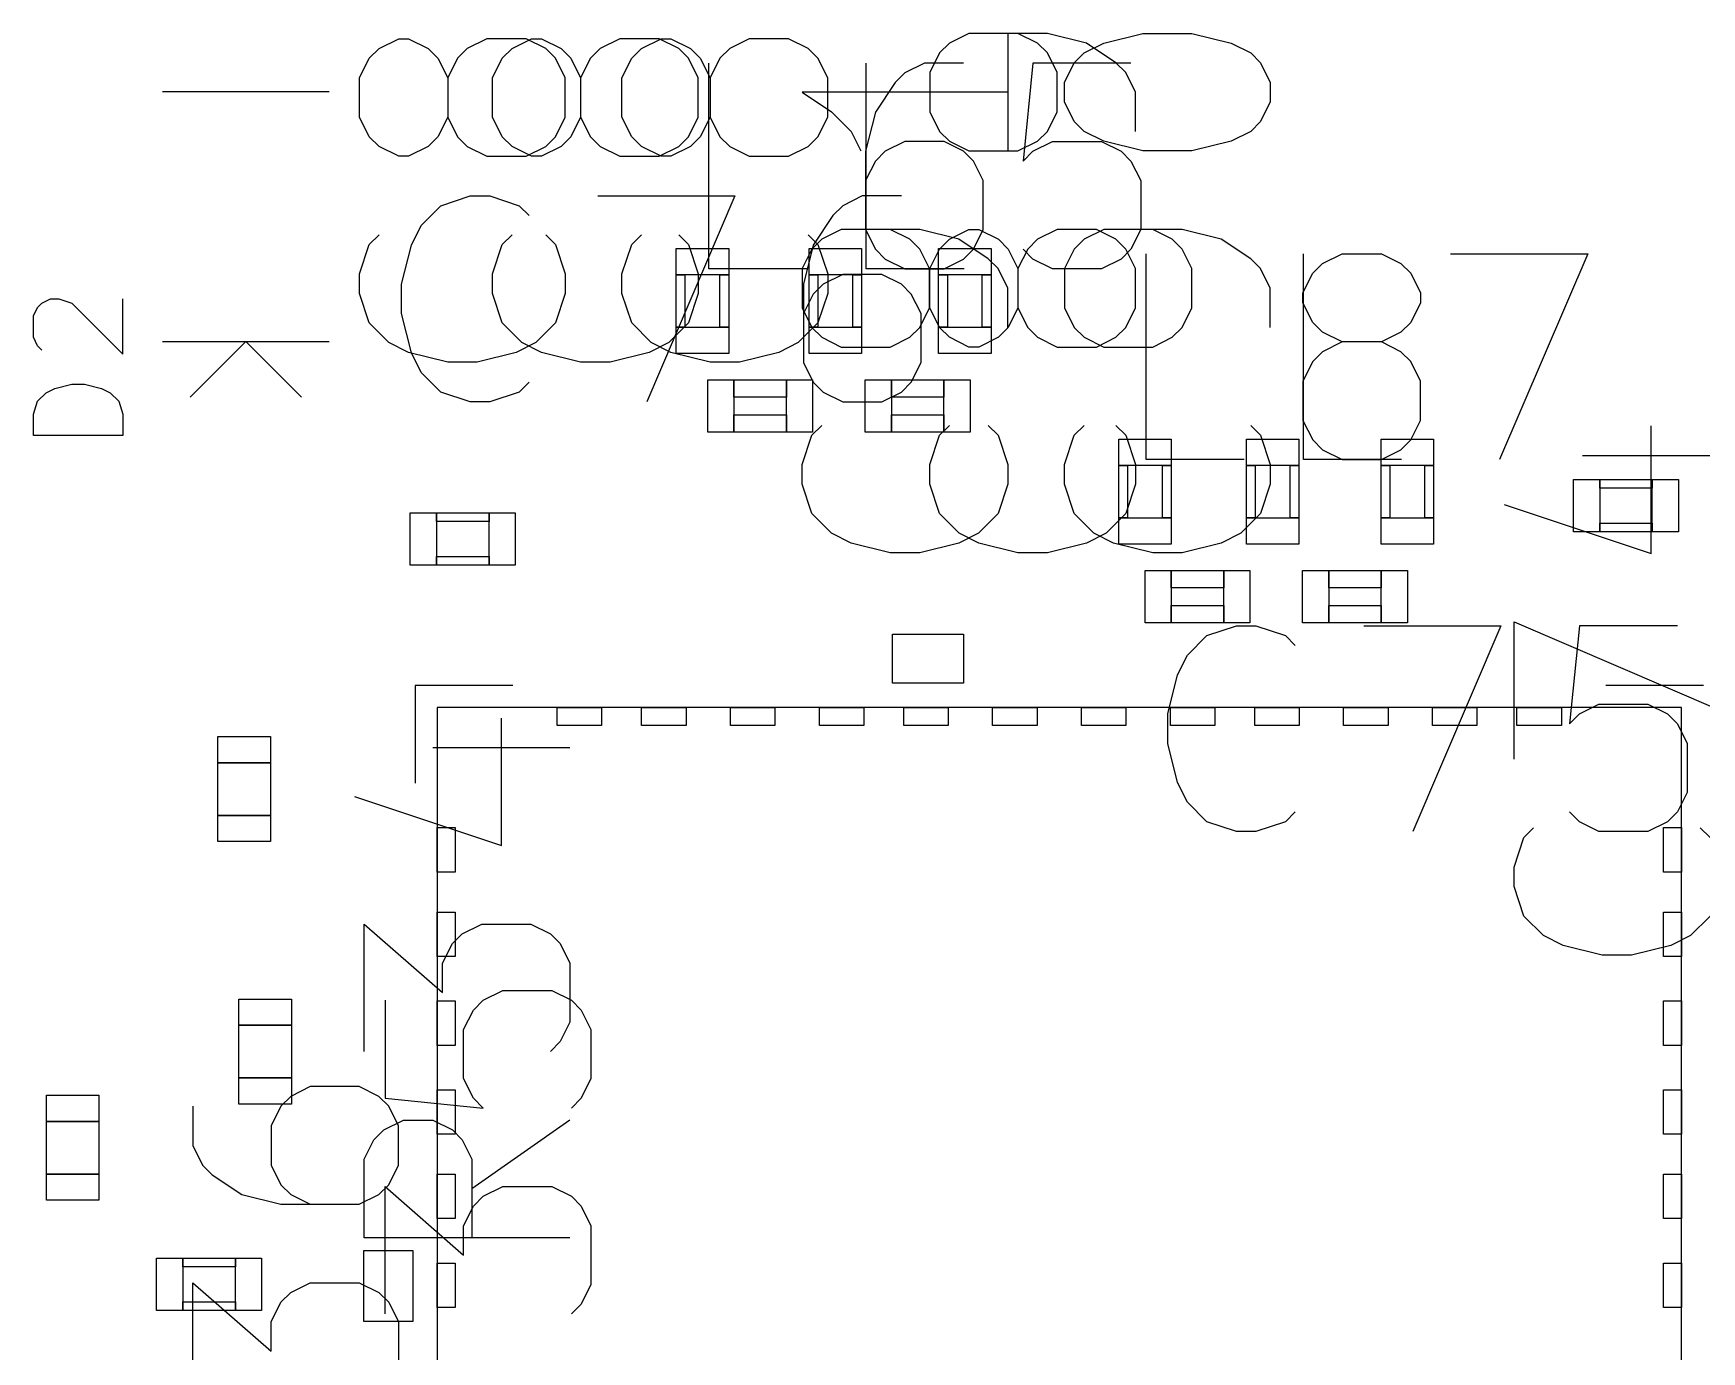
# Model space of a CAD drawing. Header units: millimetres. Extents: x 0 to 100, y 0 to 100.
# Drawn here: x 55.62 to 65.15, y 54.99 to 62.53 of the extents above; entities that cross this region are included whole.
import ezdxf

# ---------------------------------------------------------------- set-up
doc = ezdxf.new("R2010")
doc.units = ezdxf.units.MM
doc.layers.add('F.Fab', color=9, linetype='CONTINUOUS', true_color=0xafafaf)
doc.layers.add('F.Silkscreen', color=41, linetype='CONTINUOUS', true_color=0xf2eda1)

msp = doc.modelspace()

# ---------------------------------------------------------------- linework, layer by layer
at = {"layer": 'F.Fab', "linetype": 'CONTINUOUS'}
for p, q in [((59.29, 61.15), (59.29, 61.3)), ((59.29, 61.3), (59.59, 61.3)), ((59.59, 61.3), (59.59, 61.15)), ((60.05, 61.15), (60.05, 61.3)), ((60.05, 61.3), (60.35, 61.3)), ((60.35, 61.3), (60.35, 61.15)), ((60.79, 61.15), (60.79, 61.3)), ((60.79, 61.3), (61.09, 61.3)), ((61.09, 61.3), (61.09, 61.15)), ((59.29, 60.85), (59.29, 61.15)), ((59.29, 61.15), (59.34, 61.15)), ((59.59, 61.15), (59.29, 61.15)), ((59.34, 61.15), (59.34, 60.85)), ((59.54, 60.85), (59.54, 61.15)), ((59.54, 61.15), (59.59, 61.15)), ((59.59, 61.15), (59.59, 60.85)), ((60.05, 60.85), (60.05, 61.15)), ((60.05, 61.15), (60.1, 61.15)), ((60.35, 61.15), (60.05, 61.15)), ((60.1, 61.15), (60.1, 60.85)), ((60.3, 60.85), (60.3, 61.15)), ((60.3, 61.15), (60.35, 61.15)), ((60.35, 61.15), (60.35, 60.85)), ((60.79, 60.85), (60.79, 61.15)), ((60.79, 61.15), (60.84, 61.15)), ((61.09, 61.15), (60.79, 61.15)), ((60.84, 61.15), (60.84, 60.85)), ((61.04, 60.85), (61.04, 61.15)), ((61.04, 61.15), (61.09, 61.15)), ((61.09, 61.15), (61.09, 60.85)), ((59.34, 60.85), (59.29, 60.85)), ((59.29, 60.7), (59.29, 60.85)), ((59.29, 60.85), (59.59, 60.85)), ((59.59, 60.85), (59.54, 60.85)), ((59.59, 60.85), (59.59, 60.7)), ((60.1, 60.85), (60.05, 60.85)), ((60.05, 60.7), (60.05, 60.85)), ((60.05, 60.85), (60.35, 60.85)), ((60.35, 60.85), (60.3, 60.85)), ((60.35, 60.85), (60.35, 60.7)), ((60.84, 60.85), (60.79, 60.85)), ((60.79, 60.7), (60.79, 60.85)), ((60.79, 60.85), (61.09, 60.85)), ((61.09, 60.85), (61.04, 60.85)), ((61.09, 60.85), (61.09, 60.7)), ((56.35375, 60.76875), (56.83, 60.76875)), ((56.83, 60.76875), (56.5125, 60.45125)), ((56.83, 60.76875), (57.1475, 60.45125)), ((56.83, 60.76875), (57.30625, 60.76875)), ((59.59, 60.7), (59.29, 60.7)), ((60.35, 60.7), (60.05, 60.7)), ((61.09, 60.7), (60.79, 60.7)), ((59.47, 60.25), (59.47, 60.55)), ((59.47, 60.55), (59.62, 60.55)), ((59.62, 60.55), (59.62, 60.25)), ((59.62, 60.45), (59.62, 60.55)), ((59.62, 60.55), (59.92, 60.55)), ((59.92, 60.55), (59.92, 60.45)), ((59.92, 60.25), (59.92, 60.55)), ((59.92, 60.55), (60.07, 60.55)), ((60.07, 60.55), (60.07, 60.25)), ((60.37, 60.25), (60.37, 60.55)), ((60.37, 60.55), (60.52, 60.55)), ((60.52, 60.55), (60.52, 60.25)), ((60.52, 60.45), (60.52, 60.55)), ((60.52, 60.55), (60.82, 60.55)), ((60.82, 60.55), (60.82, 60.45)), ((60.82, 60.25), (60.82, 60.55)), ((60.82, 60.55), (60.97, 60.55)), ((60.97, 60.55), (60.97, 60.25)), ((59.92, 60.45), (59.62, 60.45)), ((60.82, 60.45), (60.52, 60.45)), ((59.62, 60.25), (59.62, 60.35)), ((59.62, 60.35), (59.92, 60.35)), ((59.92, 60.35), (59.92, 60.25)), ((60.52, 60.25), (60.52, 60.35)), ((60.52, 60.35), (60.82, 60.35)), ((60.82, 60.35), (60.82, 60.25)), ((59.62, 60.25), (59.47, 60.25)), ((59.92, 60.25), (59.62, 60.25)), ((60.07, 60.25), (59.92, 60.25)), ((60.52, 60.25), (60.37, 60.25)), ((60.82, 60.25), (60.52, 60.25)), ((60.97, 60.25), (60.82, 60.25)), ((61.82, 60.06), (61.82, 60.21)), ((61.82, 60.21), (62.12, 60.21)), ((62.12, 60.21), (62.12, 60.06)), ((62.55, 60.06), (62.55, 60.21)), ((62.55, 60.21), (62.85, 60.21)), ((62.85, 60.21), (62.85, 60.06)), ((63.32, 60.06), (63.32, 60.21)), ((63.32, 60.21), (63.62, 60.21)), ((63.62, 60.21), (63.62, 60.06)), ((61.82, 59.76), (61.82, 60.06)), ((61.82, 60.06), (61.87, 60.06)), ((62.12, 60.06), (61.82, 60.06)), ((61.87, 60.06), (61.87, 59.76)), ((62.07, 59.76), (62.07, 60.06)), ((62.07, 60.06), (62.12, 60.06)), ((62.12, 60.06), (62.12, 59.76)), ((62.55, 59.76), (62.55, 60.06)), ((62.55, 60.06), (62.6, 60.06)), ((62.85, 60.06), (62.55, 60.06)), ((62.6, 60.06), (62.6, 59.76)), ((62.8, 59.76), (62.8, 60.06)), ((62.8, 60.06), (62.85, 60.06)), ((62.85, 60.06), (62.85, 59.76)), ((63.32, 59.76), (63.32, 60.06)), ((63.32, 60.06), (63.37, 60.06)), ((63.62, 60.06), (63.32, 60.06)), ((63.37, 60.06), (63.37, 59.76)), ((63.57, 59.76), (63.57, 60.06)), ((63.57, 60.06), (63.62, 60.06)), ((63.62, 60.06), (63.62, 59.76)), ((64.42, 59.68), (64.42, 59.98)), ((64.42, 59.98), (64.57, 59.98)), ((64.57, 59.98), (64.57, 59.68)), ((64.57, 59.93), (64.57, 59.98)), ((64.57, 59.98), (64.87, 59.98)), ((64.87, 59.93), (64.57, 59.93)), ((64.87, 59.98), (64.87, 59.93)), ((64.87, 59.68), (64.87, 59.98)), ((64.87, 59.98), (65.02, 59.98)), ((65.02, 59.98), (65.02, 59.68)), ((57.77, 59.49), (57.77, 59.79)), ((57.77, 59.79), (57.92, 59.79)), ((57.92, 59.79), (57.92, 59.49)), ((57.92, 59.74), (57.92, 59.79)), ((57.92, 59.79), (58.22, 59.79)), ((58.22, 59.74), (57.92, 59.74)), ((58.22, 59.79), (58.22, 59.74)), ((58.22, 59.49), (58.22, 59.79)), ((58.22, 59.79), (58.37, 59.79)), ((58.37, 59.79), (58.37, 59.49)), ((61.87, 59.76), (61.82, 59.76)), ((61.82, 59.61), (61.82, 59.76)), ((61.82, 59.76), (62.12, 59.76)), ((62.12, 59.76), (62.07, 59.76)), ((62.12, 59.76), (62.12, 59.61)), ((62.6, 59.76), (62.55, 59.76)), ((62.55, 59.61), (62.55, 59.76)), ((62.55, 59.76), (62.85, 59.76)), ((62.85, 59.76), (62.8, 59.76)), ((62.85, 59.76), (62.85, 59.61)), ((63.37, 59.76), (63.32, 59.76)), ((63.32, 59.61), (63.32, 59.76)), ((63.32, 59.76), (63.62, 59.76)), ((63.62, 59.76), (63.57, 59.76)), ((63.62, 59.76), (63.62, 59.61)), ((64.57, 59.68), (64.57, 59.73)), ((64.57, 59.73), (64.87, 59.73)), ((64.87, 59.73), (64.87, 59.68)), ((62.12, 59.61), (61.82, 59.61)), ((62.85, 59.61), (62.55, 59.61)), ((63.62, 59.61), (63.32, 59.61)), ((64.57, 59.68), (64.42, 59.68)), ((64.87, 59.68), (64.57, 59.68)), ((65.02, 59.68), (64.87, 59.68)), ((57.92, 59.49), (57.92, 59.54)), ((57.92, 59.54), (58.22, 59.54)), ((58.22, 59.54), (58.22, 59.49)), ((57.92, 59.49), (57.77, 59.49)), ((58.22, 59.49), (57.92, 59.49)), ((58.37, 59.49), (58.22, 59.49)), ((61.97, 59.16), (61.97, 59.46)), ((61.97, 59.46), (62.12, 59.46)), ((62.12, 59.46), (62.12, 59.16)), ((62.12, 59.36), (62.12, 59.46)), ((62.12, 59.46), (62.42, 59.46)), ((62.42, 59.46), (62.42, 59.36)), ((62.42, 59.16), (62.42, 59.46)), ((62.42, 59.46), (62.57, 59.46)), ((62.57, 59.46), (62.57, 59.16)), ((62.87, 59.16), (62.87, 59.46)), ((62.87, 59.46), (63.02, 59.46)), ((63.02, 59.46), (63.02, 59.16)), ((63.02, 59.36), (63.02, 59.46)), ((63.02, 59.46), (63.32, 59.46)), ((63.32, 59.46), (63.32, 59.36)), ((63.32, 59.16), (63.32, 59.46)), ((63.32, 59.46), (63.47, 59.46)), ((63.47, 59.46), (63.47, 59.16)), ((62.42, 59.36), (62.12, 59.36)), ((63.32, 59.36), (63.02, 59.36)), ((62.12, 59.16), (62.12, 59.26)), ((62.12, 59.26), (62.42, 59.26)), ((62.42, 59.26), (62.42, 59.16)), ((63.02, 59.16), (63.02, 59.26)), ((63.02, 59.26), (63.32, 59.26)), ((63.32, 59.26), (63.32, 59.16)), ((62.12, 59.16), (61.97, 59.16)), ((62.42, 59.16), (62.12, 59.16)), ((62.57, 59.16), (62.42, 59.16)), ((63.02, 59.16), (62.87, 59.16)), ((63.32, 59.16), (63.02, 59.16)), ((63.47, 59.16), (63.32, 59.16)), ((57.924, 58.676), (57.924, 51.564)), ((65.036, 58.676), (57.924, 58.676)), ((58.6098, 58.676), (58.8638, 58.676)), ((58.6098, 58.5744), (58.6098, 58.676)), ((58.8638, 58.676), (58.8638, 58.5744)), ((59.0924, 58.676), (59.3464, 58.676)), ((59.0924, 58.5744), (59.0924, 58.676)), ((59.3464, 58.676), (59.3464, 58.5744)), ((59.6004, 58.676), (59.8544, 58.676)), ((59.6004, 58.5744), (59.6004, 58.676)), ((59.8544, 58.676), (59.8544, 58.5744)), ((60.1084, 58.676), (60.3624, 58.676)), ((60.1084, 58.5744), (60.1084, 58.676)), ((60.3624, 58.676), (60.3624, 58.5744)), ((60.591, 58.676), (60.845, 58.676)), ((60.591, 58.5744), (60.591, 58.676)), ((60.845, 58.676), (60.845, 58.5744)), ((61.099, 58.676), (61.353, 58.676)), ((61.099, 58.5744), (61.099, 58.676)), ((61.353, 58.676), (61.353, 58.5744)), ((61.607, 58.676), (61.861, 58.676)), ((61.607, 58.5744), (61.607, 58.676)), ((61.861, 58.676), (61.861, 58.5744)), ((62.115, 58.676), (62.369, 58.676)), ((62.115, 58.5744), (62.115, 58.676)), ((62.369, 58.676), (62.369, 58.5744)), ((62.5976, 58.676), (62.8516, 58.676)), ((62.5976, 58.5744), (62.5976, 58.676)), ((62.8516, 58.676), (62.8516, 58.5744)), ((63.1056, 58.676), (63.3596, 58.676)), ((63.1056, 58.5744), (63.1056, 58.676)), ((63.3596, 58.676), (63.3596, 58.5744)), ((63.6136, 58.676), (63.8676, 58.676)), ((63.6136, 58.5744), (63.6136, 58.676)), ((63.8676, 58.676), (63.8676, 58.5744)), ((64.0962, 58.676), (64.3502, 58.676)), ((64.0962, 58.5744), (64.0962, 58.676)), ((64.3502, 58.676), (64.3502, 58.5744)), ((65.036, 51.564), (65.036, 58.676)), ((58.8638, 58.5744), (58.6098, 58.5744)), ((59.3464, 58.5744), (59.0924, 58.5744)), ((59.8544, 58.5744), (59.6004, 58.5744)), ((60.3624, 58.5744), (60.1084, 58.5744)), ((60.845, 58.5744), (60.591, 58.5744)), ((61.353, 58.5744), (61.099, 58.5744)), ((61.861, 58.5744), (61.607, 58.5744)), ((62.369, 58.5744), (62.115, 58.5744)), ((62.8516, 58.5744), (62.5976, 58.5744)), ((63.3596, 58.5744), (63.1056, 58.5744)), ((63.8676, 58.5744), (63.6136, 58.5744)), ((64.3502, 58.5744), (64.0962, 58.5744)), ((56.67, 58.36), (56.67, 58.51)), ((56.67, 58.51), (56.97, 58.51)), ((56.97, 58.51), (56.97, 58.36)), ((56.97, 58.36), (56.67, 58.36)), ((56.67, 57.91), (56.67, 58.06)), ((56.67, 58.06), (56.97, 58.06)), ((56.97, 58.06), (56.97, 57.91)), ((57.924, 57.9902), (58.0256, 57.9902)), ((57.924, 57.7362), (57.924, 57.9902)), ((58.0256, 57.9902), (58.0256, 57.7362)), ((64.9344, 57.9902), (65.036, 57.9902)), ((64.9344, 57.7362), (64.9344, 57.9902)), ((65.036, 57.9902), (65.036, 57.7362)), ((56.97, 57.91), (56.67, 57.91)), ((58.0256, 57.7362), (57.924, 57.7362)), ((65.036, 57.7362), (64.9344, 57.7362)), ((57.924, 57.5076), (58.0256, 57.5076)), ((57.924, 57.2536), (57.924, 57.5076)), ((58.0256, 57.5076), (58.0256, 57.2536)), ((64.9344, 57.5076), (65.036, 57.5076)), ((64.9344, 57.2536), (64.9344, 57.5076)), ((65.036, 57.5076), (65.036, 57.2536)), ((58.0256, 57.2536), (57.924, 57.2536)), ((65.036, 57.2536), (64.9344, 57.2536)), ((56.79, 56.86), (56.79, 57.01)), ((56.79, 57.01), (57.09, 57.01)), ((57.09, 57.01), (57.09, 56.86)), ((57.924, 56.9996), (58.0256, 56.9996)), ((57.924, 56.7456), (57.924, 56.9996)), ((58.0256, 56.9996), (58.0256, 56.7456)), ((64.9344, 56.9996), (65.036, 56.9996)), ((64.9344, 56.7456), (64.9344, 56.9996)), ((65.036, 56.9996), (65.036, 56.7456)), ((57.09, 56.86), (56.79, 56.86)), ((58.0256, 56.7456), (57.924, 56.7456)), ((65.036, 56.7456), (64.9344, 56.7456)), ((56.79, 56.41), (56.79, 56.56)), ((56.79, 56.56), (57.09, 56.56)), ((57.09, 56.56), (57.09, 56.41)), ((55.69, 56.31), (55.69, 56.46)), ((55.69, 56.46), (55.99, 56.46)), ((55.99, 56.46), (55.99, 56.31)), ((57.924, 56.4916), (58.0256, 56.4916)), ((57.924, 56.2376), (57.924, 56.4916)), ((58.0256, 56.4916), (58.0256, 56.2376)), ((64.9344, 56.4916), (65.036, 56.4916)), ((64.9344, 56.2376), (64.9344, 56.4916)), ((65.036, 56.4916), (65.036, 56.2376)), ((57.09, 56.41), (56.79, 56.41)), ((55.99, 56.31), (55.69, 56.31)), ((58.0256, 56.2376), (57.924, 56.2376)), ((65.036, 56.2376), (64.9344, 56.2376)), ((55.69, 55.86), (55.69, 56.01)), ((55.69, 56.01), (55.99, 56.01)), ((55.99, 56.01), (55.99, 55.86)), ((57.924, 56.009), (58.0256, 56.009)), ((57.924, 55.755), (57.924, 56.009)), ((58.0256, 56.009), (58.0256, 55.755)), ((64.9344, 56.009), (65.036, 56.009)), ((64.9344, 55.755), (64.9344, 56.009)), ((65.036, 56.009), (65.036, 55.755)), ((55.99, 55.86), (55.69, 55.86)), ((58.0256, 55.755), (57.924, 55.755)), ((65.036, 55.755), (64.9344, 55.755)), ((56.32, 55.23), (56.32, 55.53)), ((56.32, 55.53), (56.47, 55.53)), ((56.47, 55.53), (56.47, 55.23)), ((56.47, 55.48), (56.47, 55.53)), ((56.47, 55.53), (56.77, 55.53)), ((56.77, 55.53), (56.77, 55.48)), ((56.77, 55.23), (56.77, 55.53)), ((56.77, 55.53), (56.92, 55.53)), ((56.92, 55.53), (56.92, 55.23)), ((56.77, 55.48), (56.47, 55.48)), ((57.924, 55.501), (58.0256, 55.501)), ((57.924, 55.247), (57.924, 55.501)), ((58.0256, 55.501), (58.0256, 55.247)), ((64.9344, 55.501), (65.036, 55.501)), ((64.9344, 55.247), (64.9344, 55.501)), ((65.036, 55.501), (65.036, 55.247)), ((56.47, 55.23), (56.32, 55.23)), ((56.47, 55.23), (56.47, 55.28)), ((56.47, 55.28), (56.77, 55.28)), ((56.77, 55.23), (56.47, 55.23)), ((56.77, 55.28), (56.77, 55.23)), ((56.92, 55.23), (56.77, 55.23)), ((58.0256, 55.247), (57.924, 55.247)), ((65.036, 55.247), (64.9344, 55.247))]:
    msp.add_line(p, q, dxfattribs=at)
at = {"layer": 'F.Silkscreen', "linetype": 'CONTINUOUS'}
for p, q in [((57.591677, 62.443399), (57.703727, 62.499424)), ((57.703727, 62.499424), (57.759752, 62.499424)), ((57.759752, 62.499424), (57.871803, 62.443399)), ((58.207954, 62.499424), (58.095903, 62.443399)), ((58.432054, 62.499424), (58.207954, 62.499424)), ((58.351677, 62.443399), (58.463727, 62.499424)), ((58.544104, 62.443399), (58.432054, 62.499424)), ((58.463727, 62.499424), (58.519752, 62.499424)), ((58.519752, 62.499424), (58.631803, 62.443399)), ((58.967954, 62.499424), (58.855903, 62.443399)), ((59.192054, 62.499424), (58.967954, 62.499424)), ((59.091677, 62.443399), (59.203727, 62.499424)), ((59.304104, 62.443399), (59.192054, 62.499424)), ((59.203727, 62.499424), (59.259752, 62.499424)), ((59.259752, 62.499424), (59.371803, 62.443399)), ((59.707954, 62.499424), (59.595903, 62.443399)), ((59.932054, 62.499424), (59.707954, 62.499424)), ((60.044104, 62.443399), (59.932054, 62.499424)), ((60.851677, 62.473902), (60.795652, 62.417877)), ((60.963727, 62.529927), (60.851677, 62.473902)), ((61.411928, 62.529927), (60.963727, 62.529927)), ((61.186155, 62.529927), (61.186155, 61.857625)), ((61.355903, 62.473902), (61.243853, 62.529927)), ((61.411928, 62.417877), (61.355903, 62.473902)), ((61.636029, 62.473902), (61.411928, 62.529927)), ((61.621677, 62.417877), (61.733727, 62.473902)), ((61.804104, 62.361851), (61.636029, 62.473902)), ((61.733727, 62.473902), (61.957828, 62.529927)), ((61.957828, 62.529927), (62.237954, 62.529927)), ((62.237954, 62.529927), (62.462054, 62.473902)), ((62.462054, 62.473902), (62.574104, 62.417877)), ((57.479627, 62.275323), (57.535652, 62.387374)), ((57.535652, 62.387374), (57.591677, 62.443399)), ((57.871803, 62.443399), (57.927828, 62.387374)), ((57.927828, 62.387374), (57.983853, 62.275323)), ((58.039878, 62.387374), (57.983853, 62.275323)), ((58.095903, 62.443399), (58.039878, 62.387374)), ((58.239627, 62.275323), (58.295652, 62.387374)), ((58.295652, 62.387374), (58.351677, 62.443399)), ((58.60013, 62.387374), (58.544104, 62.443399)), ((58.656155, 62.275323), (58.60013, 62.387374)), ((58.631803, 62.443399), (58.687828, 62.387374)), ((58.687828, 62.387374), (58.743853, 62.275323)), ((58.799878, 62.387374), (58.743853, 62.275323)), ((58.855903, 62.443399), (58.799878, 62.387374)), ((58.979627, 62.275323), (59.035652, 62.387374)), ((59.035652, 62.387374), (59.091677, 62.443399)), ((59.36013, 62.387374), (59.304104, 62.443399)), ((59.416155, 62.275323), (59.36013, 62.387374)), ((59.371803, 62.443399), (59.427828, 62.387374)), ((59.427828, 62.387374), (59.483853, 62.275323)), ((59.539878, 62.387374), (59.483853, 62.275323)), ((59.595903, 62.443399), (59.539878, 62.387374)), ((60.10013, 62.387374), (60.044104, 62.443399)), ((60.156155, 62.275323), (60.10013, 62.387374)), ((60.795652, 62.417877), (60.739627, 62.305826)), ((61.467954, 62.305826), (61.411928, 62.417877)), ((61.565652, 62.361851), (61.621677, 62.417877)), ((62.574104, 62.417877), (62.63013, 62.361851)), ((57.479627, 62.051223), (57.479627, 62.275323)), ((57.983853, 62.275323), (57.983853, 62.051223)), ((58.239627, 62.051223), (58.239627, 62.275323)), ((58.656155, 62.051223), (58.656155, 62.275323)), ((58.743853, 62.275323), (58.743853, 62.051223)), ((58.979627, 62.051223), (58.979627, 62.275323)), ((59.416155, 62.051223), (59.416155, 62.275323)), ((59.476619, 61.183844), (59.476619, 62.360372)), ((59.483853, 62.275323), (59.483853, 62.051223)), ((60.156155, 62.051223), (60.156155, 62.275323)), ((60.376619, 61.183844), (60.376619, 62.360372)), ((60.597122, 62.304347), (60.541097, 62.248322)), ((60.709172, 62.360372), (60.597122, 62.304347)), ((60.933273, 62.360372), (60.709172, 62.360372)), ((60.739627, 62.305826), (60.739627, 62.081726)), ((61.329046, 62.360372), (61.273021, 61.800121)), ((61.889298, 62.360372), (61.329046, 62.360372)), ((61.467954, 62.081726), (61.467954, 62.305826)), ((61.509627, 62.249801), (61.565652, 62.361851)), ((61.86013, 62.305826), (61.804104, 62.361851)), ((61.916155, 62.193776), (61.86013, 62.305826)), ((62.63013, 62.361851), (62.686155, 62.249801)), ((56.35375, 62.1975), (57.30625, 62.1975)), ((61.186155, 62.193776), (60.009627, 62.193776)), ((60.009627, 62.193776), (60.177702, 62.081726)), ((60.541097, 62.248322), (60.429046, 62.080247)), ((61.509627, 62.137751), (61.509627, 62.249801)), ((61.916155, 61.969675), (61.916155, 62.193776)), ((62.686155, 62.249801), (62.686155, 62.137751)), ((61.565652, 62.025701), (61.509627, 62.137751)), ((62.686155, 62.137751), (62.63013, 62.025701)), ((57.535652, 61.939172), (57.479627, 62.051223)), ((57.983853, 62.051223), (57.927828, 61.939172)), ((57.983853, 62.051223), (58.039878, 61.939172)), ((58.295652, 61.939172), (58.239627, 62.051223)), ((58.60013, 61.939172), (58.656155, 62.051223)), ((58.743853, 62.051223), (58.687828, 61.939172)), ((58.743853, 62.051223), (58.799878, 61.939172)), ((59.035652, 61.939172), (58.979627, 62.051223)), ((59.36013, 61.939172), (59.416155, 62.051223)), ((59.483853, 62.051223), (59.427828, 61.939172)), ((59.483853, 62.051223), (59.539878, 61.939172)), ((60.10013, 61.939172), (60.156155, 62.051223)), ((60.177702, 62.081726), (60.289752, 61.969675)), ((60.429046, 62.080247), (60.373021, 61.856146)), ((60.739627, 62.081726), (60.795652, 61.969675)), ((61.411928, 61.969675), (61.467954, 62.081726)), ((61.621677, 61.969675), (61.565652, 62.025701)), ((62.63013, 62.025701), (62.574104, 61.969675)), ((57.591677, 61.883147), (57.535652, 61.939172)), ((57.927828, 61.939172), (57.871803, 61.883147)), ((58.039878, 61.939172), (58.095903, 61.883147)), ((58.351677, 61.883147), (58.295652, 61.939172)), ((58.544104, 61.883147), (58.60013, 61.939172)), ((58.687828, 61.939172), (58.631803, 61.883147)), ((58.799878, 61.939172), (58.855903, 61.883147)), ((59.091677, 61.883147), (59.035652, 61.939172)), ((59.304104, 61.883147), (59.36013, 61.939172)), ((59.427828, 61.939172), (59.371803, 61.883147)), ((59.539878, 61.939172), (59.595903, 61.883147)), ((60.044104, 61.883147), (60.10013, 61.939172)), ((60.289752, 61.969675), (60.345778, 61.857625)), ((60.597122, 61.912171), (60.485071, 61.856146)), ((60.821222, 61.912171), (60.597122, 61.912171)), ((60.795652, 61.969675), (60.851677, 61.91365)), ((60.933273, 61.856146), (60.821222, 61.912171)), ((60.851677, 61.91365), (60.963727, 61.857625)), ((61.243853, 61.857625), (61.355903, 61.91365)), ((61.329046, 61.856146), (61.441097, 61.912171)), ((61.355903, 61.91365), (61.411928, 61.969675)), ((61.441097, 61.912171), (61.721222, 61.912171)), ((61.733727, 61.91365), (61.621677, 61.969675)), ((61.721222, 61.912171), (61.833273, 61.856146)), ((61.957828, 61.857625), (61.733727, 61.91365)), ((62.462054, 61.91365), (62.237954, 61.857625)), ((62.574104, 61.969675), (62.462054, 61.91365)), ((57.703727, 61.827122), (57.591677, 61.883147)), ((57.759752, 61.827122), (57.703727, 61.827122)), ((57.871803, 61.883147), (57.759752, 61.827122)), ((58.095903, 61.883147), (58.207954, 61.827122)), ((58.207954, 61.827122), (58.432054, 61.827122)), ((58.463727, 61.827122), (58.351677, 61.883147)), ((58.432054, 61.827122), (58.544104, 61.883147)), ((58.519752, 61.827122), (58.463727, 61.827122)), ((58.631803, 61.883147), (58.519752, 61.827122)), ((58.855903, 61.883147), (58.967954, 61.827122)), ((58.967954, 61.827122), (59.192054, 61.827122)), ((59.203727, 61.827122), (59.091677, 61.883147)), ((59.192054, 61.827122), (59.304104, 61.883147)), ((59.259752, 61.827122), (59.203727, 61.827122)), ((59.371803, 61.883147), (59.259752, 61.827122)), ((59.595903, 61.883147), (59.707954, 61.827122)), ((59.707954, 61.827122), (59.932054, 61.827122)), ((59.932054, 61.827122), (60.044104, 61.883147)), ((60.373021, 61.856146), (60.373021, 61.407945)), ((60.429046, 61.800121), (60.373021, 61.688071)), ((60.485071, 61.856146), (60.429046, 61.800121)), ((60.989298, 61.800121), (60.933273, 61.856146)), ((60.963727, 61.857625), (61.243853, 61.857625)), ((61.045323, 61.688071), (60.989298, 61.800121)), ((61.273021, 61.800121), (61.329046, 61.856146)), ((61.833273, 61.856146), (61.889298, 61.800121)), ((61.889298, 61.800121), (61.945323, 61.688071)), ((62.237954, 61.857625), (61.957828, 61.857625)), ((61.045323, 61.407945), (61.045323, 61.688071)), ((61.945323, 61.688071), (61.945323, 61.407945)), ((57.832644, 61.432297), (57.944695, 61.544347)), ((57.944695, 61.544347), (58.11277, 61.600372)), ((58.11277, 61.600372), (58.22482, 61.600372)), ((58.22482, 61.600372), (58.392896, 61.544347)), ((58.392896, 61.544347), (58.448921, 61.488322)), ((58.841097, 61.600372), (59.625449, 61.600372)), ((59.625449, 61.600372), (59.121223, 60.423844)), ((60.241726, 61.544347), (60.185701, 61.488322)), ((60.353776, 61.600372), (60.241726, 61.544347)), ((60.577877, 61.600372), (60.353776, 61.600372)), ((57.776619, 61.320247), (57.832644, 61.432297)), ((60.185701, 61.488322), (60.07365, 61.320247)), ((57.479627, 61.15482), (57.535652, 61.322896)), ((57.535652, 61.322896), (57.591677, 61.378921)), ((58.239627, 61.15482), (58.295652, 61.322896)), ((58.295652, 61.322896), (58.351677, 61.378921)), ((58.544104, 61.378921), (58.60013, 61.322896)), ((58.60013, 61.322896), (58.656155, 61.15482)), ((58.979627, 61.15482), (59.035652, 61.322896)), ((59.035652, 61.322896), (59.091677, 61.378921)), ((59.304104, 61.378921), (59.36013, 61.322896)), ((59.36013, 61.322896), (59.416155, 61.15482)), ((60.044104, 61.378921), (60.10013, 61.322896)), ((60.121677, 61.353399), (60.065652, 61.297374)), ((60.10013, 61.322896), (60.156155, 61.15482)), ((60.233727, 61.409424), (60.121677, 61.353399)), ((60.681928, 61.409424), (60.233727, 61.409424)), ((60.373021, 61.407945), (60.429046, 61.295895)), ((60.625903, 61.353399), (60.513853, 61.409424)), ((60.681928, 61.297374), (60.625903, 61.353399)), ((60.906029, 61.353399), (60.681928, 61.409424)), ((60.795652, 61.297374), (60.851677, 61.353399)), ((60.851677, 61.353399), (60.963727, 61.409424)), ((61.074104, 61.241348), (60.906029, 61.353399)), ((60.963727, 61.409424), (61.019752, 61.409424)), ((60.989298, 61.295895), (61.045323, 61.407945)), ((61.019752, 61.409424), (61.131803, 61.353399)), ((61.131803, 61.353399), (61.187828, 61.297374)), ((61.355903, 61.353399), (61.299878, 61.297374)), ((61.467954, 61.409424), (61.355903, 61.353399)), ((61.692054, 61.409424), (61.467954, 61.409424)), ((61.621677, 61.353399), (61.565652, 61.297374)), ((61.733727, 61.409424), (61.621677, 61.353399)), ((61.804104, 61.353399), (61.692054, 61.409424)), ((62.181928, 61.409424), (61.733727, 61.409424)), ((61.86013, 61.297374), (61.804104, 61.353399)), ((61.945323, 61.407945), (61.889298, 61.295895)), ((62.125903, 61.353399), (62.013853, 61.409424)), ((62.181928, 61.297374), (62.125903, 61.353399)), ((62.406029, 61.353399), (62.181928, 61.409424)), ((62.574104, 61.241348), (62.406029, 61.353399)), ((57.720594, 61.096146), (57.776619, 61.320247)), ((60.065652, 61.297374), (60.009627, 61.185323)), ((60.07365, 61.320247), (60.017625, 61.096146)), ((60.429046, 61.295895), (60.485071, 61.23987)), ((60.485071, 61.23987), (60.597122, 61.183844)), ((60.737954, 61.185323), (60.681928, 61.297374)), ((60.739627, 61.185323), (60.795652, 61.297374)), ((60.821222, 61.183844), (60.933273, 61.23987)), ((60.933273, 61.23987), (60.989298, 61.295895)), ((61.13013, 61.185323), (61.074104, 61.241348)), ((61.187828, 61.297374), (61.243853, 61.185323)), ((61.299878, 61.297374), (61.243853, 61.185323)), ((61.329046, 61.23987), (61.273021, 61.295895)), ((61.441097, 61.183844), (61.329046, 61.23987)), ((61.565652, 61.297374), (61.509627, 61.185323)), ((61.833273, 61.23987), (61.721222, 61.183844)), ((61.889298, 61.295895), (61.833273, 61.23987)), ((61.916155, 61.185323), (61.86013, 61.297374)), ((61.976619, 60.093844), (61.976619, 61.270372)), ((62.237954, 61.185323), (62.181928, 61.297374)), ((62.63013, 61.185323), (62.574104, 61.241348)), ((62.876619, 60.093844), (62.876619, 61.270372)), ((62.985071, 61.214347), (63.097122, 61.270372)), ((63.097122, 61.270372), (63.321222, 61.270372)), ((63.321222, 61.270372), (63.433273, 61.214347)), ((63.716996, 61.270372), (64.501348, 61.270372)), ((64.501348, 61.270372), (63.997122, 60.093844)), ((57.479627, 61.04277), (57.479627, 61.15482)), ((58.239627, 61.04277), (58.239627, 61.15482)), ((58.656155, 61.15482), (58.656155, 61.04277)), ((58.979627, 61.04277), (58.979627, 61.15482)), ((59.416155, 61.15482), (59.416155, 61.04277)), ((60.036871, 61.183844), (59.476619, 61.183844)), ((60.009627, 61.185323), (60.009627, 60.961223)), ((60.241726, 61.152171), (60.129675, 61.096146)), ((60.156155, 61.15482), (60.156155, 61.04277)), ((60.465826, 61.152171), (60.241726, 61.152171)), ((60.936871, 61.183844), (60.376619, 61.183844)), ((60.577877, 61.096146), (60.465826, 61.152171)), ((60.597122, 61.183844), (60.821222, 61.183844)), ((60.737954, 60.961223), (60.737954, 61.185323)), ((60.739627, 60.961223), (60.739627, 61.185323)), ((61.186155, 61.073273), (61.13013, 61.185323)), ((61.243853, 61.185323), (61.243853, 60.961223)), ((61.721222, 61.183844), (61.441097, 61.183844)), ((61.509627, 61.185323), (61.509627, 60.961223)), ((61.916155, 60.961223), (61.916155, 61.185323)), ((62.237954, 60.961223), (62.237954, 61.185323)), ((62.686155, 61.073273), (62.63013, 61.185323)), ((62.873021, 61.046272), (62.929046, 61.158322)), ((62.929046, 61.158322), (62.985071, 61.214347)), ((63.433273, 61.214347), (63.489298, 61.158322)), ((63.489298, 61.158322), (63.545323, 61.046272)), ((57.535652, 60.874695), (57.479627, 61.04277)), ((57.720594, 60.928071), (57.720594, 61.096146)), ((58.295652, 60.874695), (58.239627, 61.04277)), ((58.656155, 61.04277), (58.60013, 60.874695)), ((59.035652, 60.874695), (58.979627, 61.04277)), ((59.416155, 61.04277), (59.36013, 60.874695)), ((60.017625, 61.096146), (60.017625, 60.647945)), ((60.07365, 61.040121), (60.017625, 60.928071)), ((60.129675, 61.096146), (60.07365, 61.040121)), ((60.156155, 61.04277), (60.10013, 60.874695)), ((60.633902, 61.040121), (60.577877, 61.096146)), ((60.689927, 60.928071), (60.633902, 61.040121)), ((61.186155, 60.849172), (61.186155, 61.073273)), ((62.686155, 60.849172), (62.686155, 61.073273)), ((62.873021, 60.990247), (62.873021, 61.046272)), ((63.545323, 61.046272), (63.545323, 60.990247)), ((55.615198, 60.9148), (55.639582, 60.963568)), ((55.639582, 60.963568), (55.663966, 60.987952)), ((55.663966, 60.987952), (55.712734, 61.012336)), ((55.712734, 61.012336), (55.761502, 61.012336)), ((55.761502, 61.012336), (55.834654, 60.987952)), ((55.834654, 60.987952), (56.127262, 60.695344)), ((56.127262, 60.695344), (56.127262, 61.012336)), ((60.009627, 60.961223), (60.065652, 60.849172)), ((60.681928, 60.849172), (60.737954, 60.961223)), ((60.795652, 60.849172), (60.739627, 60.961223)), ((61.243853, 60.961223), (61.187828, 60.849172)), ((61.243853, 60.961223), (61.299878, 60.849172)), ((61.509627, 60.961223), (61.565652, 60.849172)), ((61.86013, 60.849172), (61.916155, 60.961223)), ((62.181928, 60.849172), (62.237954, 60.961223)), ((62.929046, 60.878196), (62.873021, 60.990247)), ((63.545323, 60.990247), (63.489298, 60.878196)), ((55.615198, 60.79288), (55.615198, 60.9148)), ((57.647702, 60.762644), (57.535652, 60.874695)), ((57.776619, 60.70397), (57.720594, 60.928071)), ((58.407702, 60.762644), (58.295652, 60.874695)), ((58.60013, 60.874695), (58.488079, 60.762644)), ((59.147702, 60.762644), (59.035652, 60.874695)), ((59.36013, 60.874695), (59.248079, 60.762644)), ((60.10013, 60.874695), (59.988079, 60.762644)), ((60.065652, 60.849172), (60.121677, 60.793147)), ((60.625903, 60.793147), (60.681928, 60.849172)), ((60.689927, 60.647945), (60.689927, 60.928071)), ((60.851677, 60.793147), (60.795652, 60.849172)), ((61.187828, 60.849172), (61.131803, 60.793147)), ((61.299878, 60.849172), (61.355903, 60.793147)), ((61.565652, 60.849172), (61.621677, 60.793147)), ((61.804104, 60.793147), (61.86013, 60.849172)), ((62.125903, 60.793147), (62.181928, 60.849172)), ((62.985071, 60.822171), (62.929046, 60.878196)), ((63.489298, 60.878196), (63.433273, 60.822171)), ((55.639582, 60.744112), (55.615198, 60.79288)), ((57.759752, 60.706619), (57.647702, 60.762644)), ((58.488079, 60.762644), (58.376029, 60.706619)), ((58.519752, 60.706619), (58.407702, 60.762644)), ((59.248079, 60.762644), (59.136029, 60.706619)), ((59.259752, 60.706619), (59.147702, 60.762644)), ((59.988079, 60.762644), (59.876029, 60.706619)), ((60.121677, 60.793147), (60.233727, 60.737122)), ((60.513853, 60.737122), (60.625903, 60.793147)), ((60.963727, 60.737122), (60.851677, 60.793147)), ((61.131803, 60.793147), (61.019752, 60.737122)), ((61.355903, 60.793147), (61.467954, 60.737122)), ((61.621677, 60.793147), (61.733727, 60.737122)), ((61.692054, 60.737122), (61.804104, 60.793147)), ((62.013853, 60.737122), (62.125903, 60.793147)), ((63.097122, 60.766146), (62.985071, 60.822171)), ((63.097122, 60.766146), (62.985071, 60.710121)), ((63.321222, 60.766146), (63.097122, 60.766146)), ((63.433273, 60.822171), (63.321222, 60.766146)), ((63.433273, 60.710121), (63.321222, 60.766146)), ((55.663966, 60.719728), (55.639582, 60.744112)), ((57.983853, 60.650594), (57.759752, 60.706619)), ((57.832644, 60.59192), (57.776619, 60.70397)), ((58.376029, 60.706619), (58.151928, 60.650594)), ((58.743853, 60.650594), (58.519752, 60.706619)), ((59.136029, 60.706619), (58.911928, 60.650594)), ((59.483853, 60.650594), (59.259752, 60.706619)), ((59.876029, 60.706619), (59.651928, 60.650594)), ((60.233727, 60.737122), (60.513853, 60.737122)), ((61.019752, 60.737122), (60.963727, 60.737122)), ((61.467954, 60.737122), (61.692054, 60.737122)), ((61.733727, 60.737122), (62.013853, 60.737122)), ((62.929046, 60.654096), (62.873021, 60.542046)), ((62.985071, 60.710121), (62.929046, 60.654096)), ((63.489298, 60.654096), (63.433273, 60.710121)), ((63.545323, 60.542046), (63.489298, 60.654096)), ((57.944695, 60.47987), (57.832644, 60.59192)), ((58.151928, 60.650594), (57.983853, 60.650594)), ((58.911928, 60.650594), (58.743853, 60.650594)), ((59.651928, 60.650594), (59.483853, 60.650594)), ((60.017625, 60.647945), (60.07365, 60.535895)), ((60.633902, 60.535895), (60.689927, 60.647945)), ((55.639582, 60.42712), (55.68835, 60.475888)), ((55.68835, 60.475888), (55.737118, 60.500272)), ((55.737118, 60.500272), (55.834654, 60.524656)), ((55.834654, 60.524656), (55.907806, 60.524656)), ((55.907806, 60.524656), (56.005342, 60.500272)), ((56.005342, 60.500272), (56.05411, 60.475888)), ((56.05411, 60.475888), (56.102878, 60.42712)), ((58.11277, 60.423844), (57.944695, 60.47987)), ((58.392896, 60.47987), (58.22482, 60.423844)), ((58.448921, 60.535895), (58.392896, 60.47987)), ((60.07365, 60.535895), (60.129675, 60.47987)), ((60.129675, 60.47987), (60.241726, 60.423844)), ((60.465826, 60.423844), (60.577877, 60.47987)), ((60.577877, 60.47987), (60.633902, 60.535895)), ((62.873021, 60.542046), (62.873021, 60.317945)), ((63.545323, 60.317945), (63.545323, 60.542046)), ((55.615198, 60.353968), (55.639582, 60.42712)), ((56.102878, 60.42712), (56.127262, 60.353968)), ((58.22482, 60.423844), (58.11277, 60.423844)), ((60.241726, 60.423844), (60.465826, 60.423844)), ((55.615198, 60.232048), (55.615198, 60.353968)), ((56.127262, 60.353968), (56.127262, 60.232048)), ((60.065652, 60.232896), (60.121677, 60.288921)), ((60.795652, 60.232896), (60.851677, 60.288921)), ((61.074104, 60.288921), (61.13013, 60.232896)), ((61.565652, 60.232896), (61.621677, 60.288921)), ((61.804104, 60.288921), (61.86013, 60.232896)), ((62.574104, 60.288921), (62.63013, 60.232896)), ((62.873021, 60.317945), (62.929046, 60.205895)), ((63.489298, 60.205895), (63.545323, 60.317945)), ((64.863979, 59.557625), (64.863979, 60.285952)), ((56.127262, 60.232048), (55.615198, 60.232048)), ((60.009627, 60.06482), (60.065652, 60.232896)), ((60.739627, 60.06482), (60.795652, 60.232896)), ((61.13013, 60.232896), (61.186155, 60.06482)), ((61.509627, 60.06482), (61.565652, 60.232896)), ((61.86013, 60.232896), (61.916155, 60.06482)), ((62.63013, 60.232896), (62.686155, 60.06482)), ((62.929046, 60.205895), (62.985071, 60.14987)), ((63.433273, 60.14987), (63.489298, 60.205895)), ((62.536871, 60.093844), (61.976619, 60.093844)), ((63.436871, 60.093844), (62.876619, 60.093844)), ((62.985071, 60.14987), (63.097122, 60.093844)), ((63.097122, 60.093844), (63.321222, 60.093844)), ((63.321222, 60.093844), (63.433273, 60.14987)), ((64.471803, 60.117877), (65.256155, 60.117877)), ((60.009627, 59.95277), (60.009627, 60.06482)), ((60.739627, 59.95277), (60.739627, 60.06482)), ((61.186155, 60.06482), (61.186155, 59.95277)), ((61.509627, 59.95277), (61.509627, 60.06482)), ((61.916155, 60.06482), (61.916155, 59.95277)), ((62.686155, 60.06482), (62.686155, 59.95277)), ((60.065652, 59.784695), (60.009627, 59.95277)), ((60.795652, 59.784695), (60.739627, 59.95277)), ((61.186155, 59.95277), (61.13013, 59.784695)), ((61.565652, 59.784695), (61.509627, 59.95277)), ((61.916155, 59.95277), (61.86013, 59.784695)), ((62.686155, 59.95277), (62.63013, 59.784695)), ((64.023602, 59.837751), (64.863979, 59.557625)), ((60.177702, 59.672644), (60.065652, 59.784695)), ((60.907702, 59.672644), (60.795652, 59.784695)), ((61.13013, 59.784695), (61.018079, 59.672644)), ((61.677702, 59.672644), (61.565652, 59.784695)), ((61.86013, 59.784695), (61.748079, 59.672644)), ((62.63013, 59.784695), (62.518079, 59.672644)), ((60.289752, 59.616619), (60.177702, 59.672644)), ((60.513853, 59.560594), (60.289752, 59.616619)), ((60.906029, 59.616619), (60.681928, 59.560594)), ((61.018079, 59.672644), (60.906029, 59.616619)), ((61.019752, 59.616619), (60.907702, 59.672644)), ((61.243853, 59.560594), (61.019752, 59.616619)), ((61.636029, 59.616619), (61.411928, 59.560594)), ((61.748079, 59.672644), (61.636029, 59.616619)), ((61.789752, 59.616619), (61.677702, 59.672644)), ((62.013853, 59.560594), (61.789752, 59.616619)), ((62.406029, 59.616619), (62.181928, 59.560594)), ((62.518079, 59.672644), (62.406029, 59.616619)), ((60.681928, 59.560594), (60.513853, 59.560594)), ((61.411928, 59.560594), (61.243853, 59.560594)), ((62.181928, 59.560594), (62.013853, 59.560594)), ((62.324173, 59.08781), (62.492248, 59.143835)), ((62.492248, 59.143835), (62.604298, 59.143835)), ((62.604298, 59.143835), (62.772374, 59.08781)), ((63.220575, 59.143835), (64.004927, 59.143835)), ((64.004927, 59.143835), (63.500701, 57.967307)), ((64.079627, 58.381097), (64.079627, 59.165449)), ((64.079627, 59.165449), (65.256155, 58.661223)), ((64.453128, 59.143835), (64.397103, 58.583584)), ((65.01338, 59.143835), (64.453128, 59.143835)), ((60.5268, 58.8157), (60.5268, 59.0951)), ((60.5268, 59.0951), (60.9332, 59.0951)), ((60.9332, 59.0951), (60.9332, 58.8157)), ((62.212122, 58.97576), (62.324173, 59.08781)), ((62.772374, 59.08781), (62.828399, 59.031785)), ((62.156097, 58.86371), (62.212122, 58.97576)), ((62.100072, 58.639609), (62.156097, 58.86371)), ((57.797, 58.803), (57.797, 58.2442)), ((58.3558, 58.803), (57.797, 58.803)), ((60.9332, 58.8157), (60.5268, 58.8157)), ((65.163, 58.803), (64.6042, 58.803)), ((64.453128, 58.639609), (64.565179, 58.695634)), ((64.565179, 58.695634), (64.845304, 58.695634)), ((64.845304, 58.695634), (64.957355, 58.639609)), ((58.290516, 57.887103), (58.290516, 58.61543)), ((62.100072, 58.471534), (62.100072, 58.639609)), ((64.397103, 58.583584), (64.453128, 58.639609)), ((64.957355, 58.639609), (65.01338, 58.583584)), ((65.01338, 58.583584), (65.069405, 58.471534)), ((62.156097, 58.247433), (62.100072, 58.471534)), ((65.069405, 58.471534), (65.069405, 58.191408)), ((57.89834, 58.447355), (58.682692, 58.447355)), ((56.67, 58.06), (56.67, 58.36)), ((56.67, 58.36), (56.97, 58.36)), ((56.97, 58.36), (56.97, 58.06)), ((62.212122, 58.135383), (62.156097, 58.247433)), ((65.069405, 58.191408), (65.01338, 58.079358)), ((57.450139, 58.167229), (58.290516, 57.887103)), ((62.324173, 58.023333), (62.212122, 58.135383)), ((62.828399, 58.079358), (62.772374, 58.023333)), ((64.453128, 58.023333), (64.397103, 58.079358)), ((65.01338, 58.079358), (64.957355, 58.023333)), ((56.97, 58.06), (56.67, 58.06)), ((62.492248, 57.967307), (62.324173, 58.023333)), ((62.772374, 58.023333), (62.604298, 57.967307)), ((64.135652, 57.932896), (64.191677, 57.988921)), ((64.565179, 57.967307), (64.453128, 58.023333)), ((64.957355, 58.023333), (64.845304, 57.967307)), ((65.144104, 57.988921), (65.20013, 57.932896)), ((62.604298, 57.967307), (62.492248, 57.967307)), ((64.079627, 57.76482), (64.135652, 57.932896)), ((64.845304, 57.967307), (64.565179, 57.967307)), ((64.079627, 57.65277), (64.079627, 57.76482)), ((64.135652, 57.484695), (64.079627, 57.65277)), ((57.506164, 56.710575), (57.506164, 57.438902)), ((57.506164, 57.438902), (57.954365, 57.046726)), ((58.066415, 57.382877), (58.178465, 57.438902)), ((58.178465, 57.438902), (58.458591, 57.438902)), ((58.458591, 57.438902), (58.570641, 57.382877)), ((64.247702, 57.372644), (64.135652, 57.484695)), ((65.20013, 57.484695), (65.088079, 57.372644)), ((57.954365, 57.214801), (58.01039, 57.326852)), ((58.01039, 57.326852), (58.066415, 57.382877)), ((58.570641, 57.382877), (58.626667, 57.326852)), ((58.626667, 57.326852), (58.682692, 57.214801)), ((64.359752, 57.316619), (64.247702, 57.372644)), ((64.583853, 57.260594), (64.359752, 57.316619)), ((64.976029, 57.316619), (64.751928, 57.260594)), ((65.088079, 57.372644), (64.976029, 57.316619)), ((64.751928, 57.260594), (64.583853, 57.260594)), ((57.954365, 57.046726), (57.954365, 57.214801)), ((58.682692, 57.214801), (58.682692, 56.87865)), ((58.186415, 57.00338), (58.298465, 57.059405)), ((58.298465, 57.059405), (58.578591, 57.059405)), ((58.578591, 57.059405), (58.690641, 57.00338)), ((57.626164, 57.00338), (57.626164, 56.443128)), ((58.074365, 56.835304), (58.13039, 56.947355)), ((58.13039, 56.947355), (58.186415, 57.00338)), ((58.690641, 57.00338), (58.746667, 56.947355)), ((58.746667, 56.947355), (58.802692, 56.835304)), ((56.79, 56.56), (56.79, 56.86)), ((56.79, 56.86), (57.09, 56.86)), ((57.09, 56.86), (57.09, 56.56)), ((58.682692, 56.87865), (58.626667, 56.7666)), ((58.074365, 56.555179), (58.074365, 56.835304)), ((58.626667, 56.7666), (58.570641, 56.710575)), ((58.802692, 56.835304), (58.802692, 56.555179)), ((57.09, 56.56), (56.79, 56.56)), ((58.13039, 56.443128), (58.074365, 56.555179)), ((58.802692, 56.555179), (58.746667, 56.443128)), ((57.198465, 56.509405), (57.086415, 56.45338)), ((57.478591, 56.509405), (57.198465, 56.509405)), ((57.590641, 56.45338), (57.478591, 56.509405)), ((56.526164, 56.397355), (56.526164, 56.173254)), ((57.03039, 56.397355), (56.974365, 56.285304)), ((57.086415, 56.45338), (57.03039, 56.397355)), ((57.646667, 56.397355), (57.590641, 56.45338)), ((57.626164, 56.443128), (58.186415, 56.387103)), ((57.702692, 56.285304), (57.646667, 56.397355)), ((58.186415, 56.387103), (58.13039, 56.443128)), ((58.746667, 56.443128), (58.690641, 56.387103)), ((55.69, 56.01), (55.69, 56.31)), ((55.69, 56.31), (55.99, 56.31)), ((55.99, 56.31), (55.99, 56.01)), ((56.974365, 56.285304), (56.974365, 56.061204)), ((57.618214, 56.262374), (57.730264, 56.318399)), ((57.702692, 56.061204), (57.702692, 56.285304)), ((57.730264, 56.318399), (57.89834, 56.318399)), ((57.89834, 56.318399), (58.01039, 56.262374)), ((58.682692, 56.318399), (58.12244, 55.926223)), ((56.526164, 56.173254), (56.582189, 56.061204)), ((57.506164, 56.094298), (57.562189, 56.206349)), ((57.562189, 56.206349), (57.618214, 56.262374)), ((58.01039, 56.262374), (58.066415, 56.206349)), ((58.066415, 56.206349), (58.12244, 56.094298)), ((57.506164, 55.646097), (57.506164, 56.094298)), ((58.12244, 56.094298), (58.12244, 55.646097)), ((55.99, 56.01), (55.69, 56.01)), ((56.582189, 56.061204), (56.638214, 56.005179)), ((56.638214, 56.005179), (56.806289, 55.893128)), ((56.974365, 56.061204), (57.03039, 55.949153)), ((57.646667, 55.949153), (57.702692, 56.061204)), ((56.806289, 55.893128), (57.03039, 55.837103)), ((57.03039, 55.949153), (57.086415, 55.893128)), ((57.086415, 55.893128), (57.198465, 55.837103)), ((57.478591, 55.837103), (57.590641, 55.893128)), ((57.590641, 55.893128), (57.646667, 55.949153)), ((57.626164, 55.210575), (57.626164, 55.938902)), ((57.626164, 55.938902), (58.074365, 55.546726)), ((58.186415, 55.882877), (58.298465, 55.938902)), ((58.298465, 55.938902), (58.578591, 55.938902)), ((58.578591, 55.938902), (58.690641, 55.882877)), ((57.03039, 55.837103), (57.478591, 55.837103)), ((58.074365, 55.714801), (58.13039, 55.826852)), ((58.13039, 55.826852), (58.186415, 55.882877)), ((58.690641, 55.882877), (58.746667, 55.826852)), ((58.746667, 55.826852), (58.802692, 55.714801)), ((58.074365, 55.546726), (58.074365, 55.714801)), ((58.802692, 55.714801), (58.802692, 55.37865)), ((58.682692, 55.646097), (57.506164, 55.646097)), ((57.5049, 55.1668), (57.5049, 55.5732)), ((57.5049, 55.5732), (57.7843, 55.5732)), ((57.7843, 55.5732), (57.7843, 55.1668)), ((56.526164, 54.660575), (56.526164, 55.388902)), ((56.526164, 55.388902), (56.974365, 54.996726)), ((57.03039, 55.276852), (57.086415, 55.332877)), ((57.086415, 55.332877), (57.198465, 55.388902)), ((57.198465, 55.388902), (57.478591, 55.388902)), ((57.478591, 55.388902), (57.590641, 55.332877)), ((57.590641, 55.332877), (57.646667, 55.276852)), ((58.802692, 55.37865), (58.746667, 55.2666)), ((56.974365, 55.164801), (57.03039, 55.276852)), ((57.646667, 55.276852), (57.702692, 55.164801)), ((58.746667, 55.2666), (58.690641, 55.210575)), ((56.974365, 54.996726), (56.974365, 55.164801)), ((57.7843, 55.1668), (57.5049, 55.1668)), ((57.702692, 55.164801), (57.702692, 54.82865))]:
    msp.add_line(p, q, dxfattribs=at)

doc.saveas('drawing.dxf')
